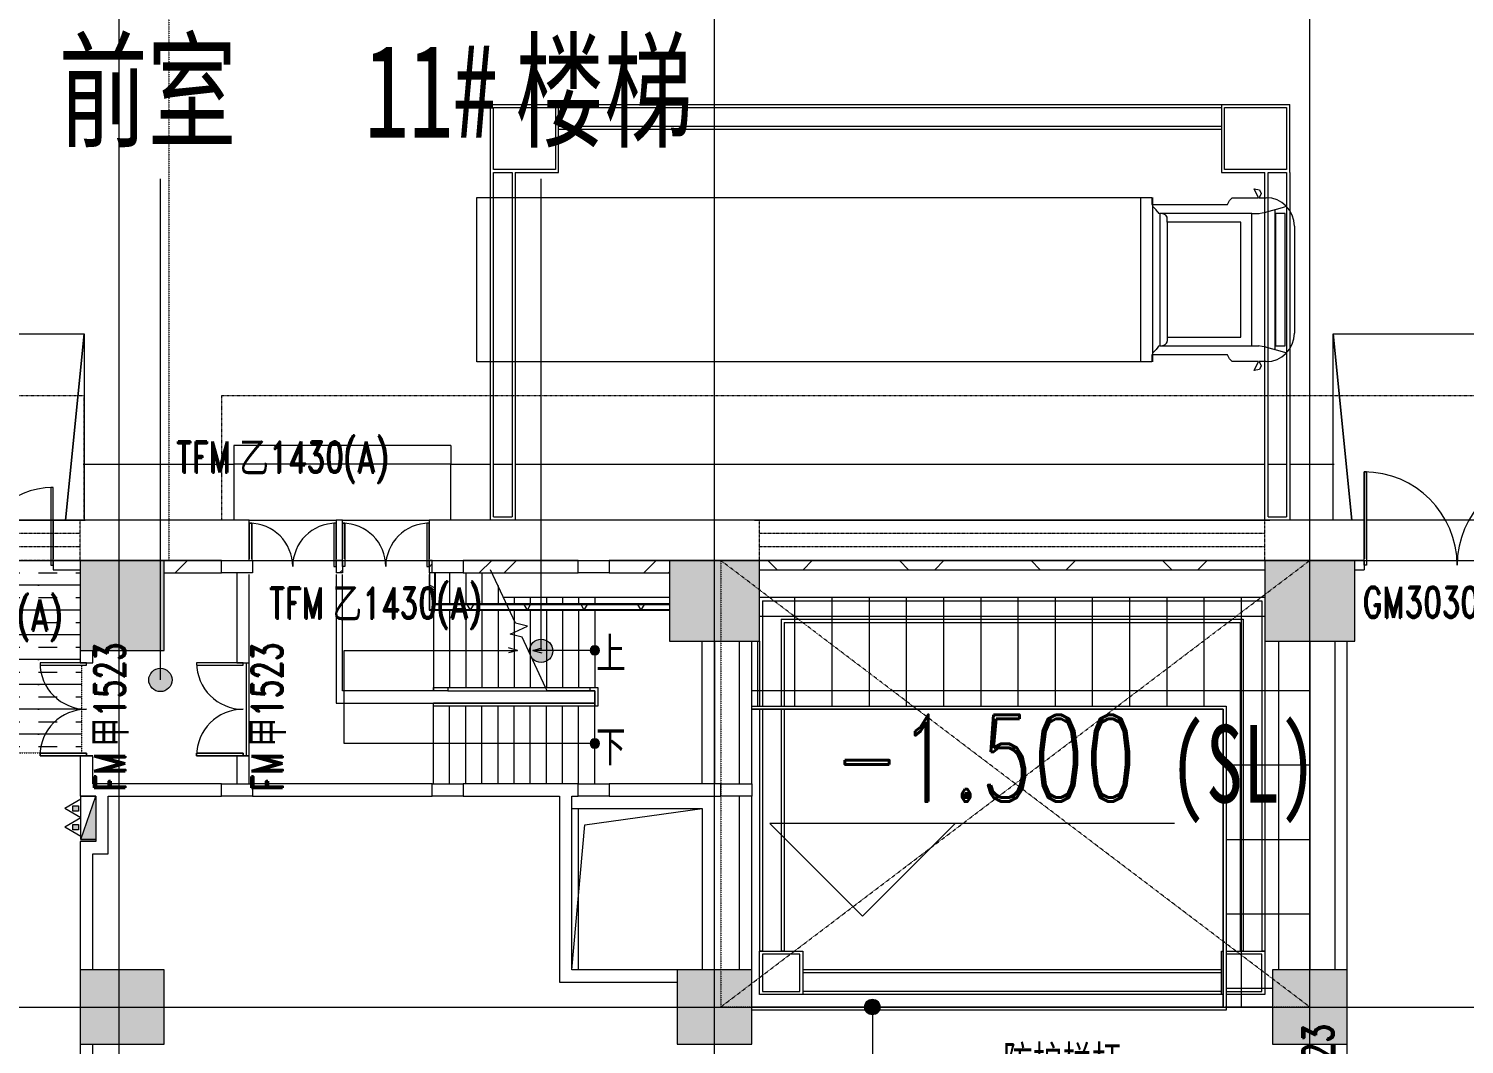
# Model space of a CAD drawing. Header units: millimetres. Extents: x -76632 to 443185, y -33181 to 192400.
# Drawn here: x 243343 to 266490, y 150600 to 166970 of the extents above; entities that cross this region are included whole.
import ezdxf

# ---------------------------------------------------------------- set-up
doc = ezdxf.new("R2010")
doc.units = ezdxf.units.MM
for name, pattern in [('1_1', [2, 1, -1]), ('Dash', [6.35, 3.175, -3.175]), ('DASH-2', [1.6, 0.8, -0.8]), ('划线', [6.36, 3.18, -3.18]), ('架空线', [3.97, 2.38, -1.59]), ('轴网线', [22.04, 18.38, -1.83, 0, -1.83])]:
    doc.linetypes.add(name, pattern=pattern)
doc.layers.get('0').update_dxf_attribs({"color": 8})
for name, color, linetype, lineweight in [('A-ANNO-NOTE', 8, 'Continuous', 5), ('A-AREA-IDEN', 8, 'Continuous', 9), ('A-DETL', 8, 'Continuous', 18), ('A-DETL-GENF', 8, 'Continuous', 18), ('A-DETL-MBND', 8, 'Continuous', 5), ('A-DOOR', 8, 'Continuous', 5), ('A-DOOR-IDEN', 8, 'Continuous', 9), ('A-DOOR-OPNG', 8, 'Continuous', 5), ('A-FLOR', 8, 'Continuous', 5), ('A-FLOR-HRAL', 8, 'Continuous', 5), ('A-FLOR-HRAL-IDEN', 8, 'Continuous', 9), ('A-FLOR-PATT', 8, 'Continuous', 5), ('A-GENM', 8, 'Continuous', 5), ('A-GLAZ', 8, 'Continuous', 5), ('A-WALL', 8, 'Continuous', 5), ('A-WALL-FNSH', 8, 'Continuous', 9), ('A-WALL-PATT', 8, 'Continuous', 9), ('I-FURN', 8, 'Continuous', 5), ('M-EQPM', 8, 'Continuous', 5), ('Q-CASE', 8, '1_1', 5), ('Q-SPCQ', 8, 'Continuous', 5), ('S-BEAM', 8, 'Continuous', 5), ('S-COLS', 8, 'Continuous', 5), ('S-FNDN', 8, 'Continuous', 5), ('S-GRID', 8, 'Continuous', 9), ('S-STRS', 8, 'Continuous', 5), ('S-STRS-MBND', 8, 'Continuous', 5)]:
    doc.layers.add(name, color=color, linetype=linetype, lineweight=lineweight)
doc.styles.add('RomanD_1', font='romand__.ttf', dxfattribs={"width": 0.7, "height": 500})
doc.styles.add('RomanD_3', font='romand__.ttf', dxfattribs={"width": 0.7, "height": 1400})
doc.styles.add('仿宋', font='simfang.ttf', dxfattribs={"width": 0.7, "height": 500})
doc.styles.add('仿宋_2', font='simfang.ttf', dxfattribs={"width": 0.7, "height": 1500})
doc.styles.add('仿宋_6', font='simfang.ttf', dxfattribs={"width": 0.7, "height": 1250})
doc.styles.add('微软雅黑', font='Microsoft YaHei.ttf', dxfattribs={"width": 0.7, "height": 500})
pattern_1 = [(45, (-4e-09, 0), (-1060.66, 1060.66), []), (135, (-4e-09, 0), (-1060.66, -1060.66), [])]

# ---------------------------------------------------------------- blocks, each defined once
blk = doc.blocks.new('X-ST-F3-01-C-001_HLP2_rvt-1-LAY-1F-1_500-A')
at = {"layer": 'S-COLS', "true_color": 0x808080}
for points in [[(244200, 156950), (245525, 156950), (245525, 158400), (244175, 158400), (244175, 156950)], [(253675, 157100), (255125, 157100), (255125, 158400), (253675, 158400), (253675, 157345)], [(263275, 157100), (264725, 157100), (264725, 158400), (263275, 158400), (263275, 157268)], [(244175, 150600), (245525, 150600), (245525, 151800), (244175, 151800), (244175, 150800)], [(253800, 150600), (255000, 150600), (255000, 151800), (253800, 151800), (253800, 151448)], [(263753, 150600), (264600, 150600), (264600, 151800), (263400, 151800), (263400, 150600)]]:
    blk.add_hatch(color=8, dxfattribs=at).paths.add_polyline_path(points, flags=0)
at = {"layer": 'S-COLS', "color": 7, "lineweight": 9}
for p, q in [((245525, 158400), (244175, 158400)), ((244175, 158400), (244175, 156950)), ((245525, 156950), (245525, 158400)), ((255125, 158400), (253675, 158400)), ((253675, 158400), (253675, 157100)), ((255125, 157100), (255125, 158400)), ((264725, 158400), (263275, 158400)), ((263275, 158400), (263275, 157100)), ((264725, 157100), (264725, 158400)), ((244175, 156950), (245525, 156950)), ((253675, 157100), (255125, 157100)), ((263275, 157100), (264725, 157100)), ((245525, 151800), (244175, 151800)), ((244175, 151800), (244175, 150600)), ((245525, 150600), (245525, 151800)), ((255000, 151800), (253800, 151800)), ((253800, 151800), (253800, 150600)), ((255000, 150600), (255000, 151800)), ((264600, 151800), (263400, 151800)), ((263400, 151800), (263400, 150600)), ((264600, 150600), (264600, 151800)), ((244175, 150600), (245525, 150600)), ((253800, 150600), (255000, 150600)), ((263400, 150600), (264600, 150600))]:
    blk.add_line(p, q, dxfattribs=at)
at = {"layer": 'S-COLS', "color": 7}
for p, q in [((246450, 158200), (246450, 158400)), ((246450, 158400), (246950, 158400)), ((246950, 158400), (246950, 158200)), ((249850, 158200), (249850, 158400)), ((249850, 158400), (250350, 158400)), ((250350, 158400), (250350, 158200)), ((252200, 158200), (252200, 158400)), ((252200, 158400), (252700, 158400)), ((252700, 158400), (252700, 158200)), ((246650, 158200), (246450, 158200)), ((246950, 158200), (246650, 158200)), ((250350, 158200), (249850, 158200)), ((252700, 158200), (252200, 158200)), ((246450, 154800), (246650, 154800)), ((246450, 154600), (246450, 154800)), ((246650, 154800), (246950, 154800)), ((246950, 154800), (246950, 154600)), ((249850, 154800), (250350, 154800)), ((249850, 154600), (249850, 154800)), ((250350, 154800), (250350, 154600)), ((252200, 154800), (252700, 154800)), ((252200, 154600), (252200, 154800)), ((252700, 154800), (252700, 154600)), ((254500, 154800), (254800, 154800)), ((254500, 154600), (254500, 154800)), ((254800, 154800), (255000, 154800)), ((255000, 154800), (255000, 154600)), ((246950, 154600), (246450, 154600)), ((250350, 154600), (249850, 154600)), ((252700, 154600), (252200, 154600)), ((255000, 154600), (254500, 154600))]:
    blk.add_line(p, q, dxfattribs=at)
blk = doc.blocks.new('顶部扶栏类型 - 顶部扶栏_内部_-1430879-LAY-1F-1_500-A')
at = {"layer": 'A-FLOR-HRAL', "lineweight": 15}
for p, q in [((249870, 156300), (249870, 156350)), ((249870, 156350), (250100, 156350)), ((250100, 156350), (250100, 156300))]:
    blk.add_line(p, q, dxfattribs=at)
blk = doc.blocks.new('顶部扶栏类型 - 顶部扶栏_内部_-V26-LAY-1F-1_500-A')
at = {"layer": 'A-FLOR-HRAL', "lineweight": 15}
for p, q in [((249870, 156350), (249870, 156300)), ((249870, 156350), (251677, 156350)), ((250100, 156300), (251700, 156300)), ((251700, 156300), (251677, 156350))]:
    blk.add_line(p, q, dxfattribs=at)
blk = doc.blocks.new('顶部扶栏类型 - 顶部扶栏_内部_-1510080-LAY-1F-1_500-A')
at = {"layer": 'A-FLOR-HRAL', "lineweight": 15}
for p, q in [((251676, 156350), (252395, 156350)), ((252395, 156300), (251700, 156300)), ((252395, 156300), (252395, 156350)), ((252395, 156350), (252520, 156350)), ((252470, 156300), (252395, 156300)), ((252470, 156225), (252470, 156300)), ((252520, 156350), (252520, 156225)), ((252470, 156050), (252470, 156225)), ((252520, 156050), (252470, 156050)), ((252520, 156225), (252520, 156050))]:
    blk.add_line(p, q, dxfattribs=at)
blk = doc.blocks.new('顶部扶栏类型 - 顶部扶栏_内部_-V27-LAY-1F-1_500-A')
at = {"layer": 'A-FLOR-HRAL', "lineweight": 15}
for p, q in [((251676, 156350), (252395, 156350)), ((251700, 156300), (252395, 156300)), ((252395, 156350), (252520, 156350)), ((252395, 156300), (252470, 156300)), ((252470, 156300), (252470, 156225)), ((252520, 156350), (252520, 156225)), ((252470, 156225), (252470, 156050)), ((252520, 156050), (252470, 156050)), ((252520, 156225), (252520, 156050))]:
    blk.add_line(p, q, dxfattribs=at)
blk = doc.blocks.new('顶部扶栏类型 - 顶部扶栏_内部_-1510275-LAY-1F-1_500-A')
at = {"layer": 'A-FLOR-HRAL', "lineweight": 15}
for p, q in [((249870, 156049.6), (249870, 156099.6)), ((249870, 156099.6), (252470, 156099.6)), ((252470, 156049.6), (249870, 156049.6)), ((252470, 156099.6), (252470, 156049.6))]:
    blk.add_line(p, q, dxfattribs=at)
blk = doc.blocks.new('顶部扶栏类型 - 顶部扶栏_内部_-V28-LAY-1F-1_500-A')
at = {"layer": 'A-FLOR-HRAL', "lineweight": 15}
for p, q in [((249870, 156049.6), (249870, 156099.6)), ((252470, 156099.6), (249870, 156099.6)), ((252470, 156049.6), (249870, 156049.6)), ((252470, 156049.6), (252470, 156099.6))]:
    blk.add_line(p, q, dxfattribs=at)
blk = doc.blocks.new('下楼梯路径-D - 顺砌剖面-1884692-LAY-1F-1_500-A')
at = {"layer": 'A-DETL-GENF', "true_color": 0x808080}
blk.add_hatch(color=8, dxfattribs=at).paths.add_polyline_path([(283, -1236), (320, -1226), (336, -1214), (355, -1180), (355, -1142), (336, -1108), (302, -1088), (273, -1088), (245, -1096), (218, -1123), (208, -1161), (218, -1198), (245, -1226)], flags=0)
at = {"layer": 'A-DETL-GENF'}
for p, q in [((-3759, -1161), (-3759, 339)), ((-3759, 339), (-964, 339)), ((-964, 339), (-1109, 378)), ((-964, 339), (-1109, 300)), ((208, -1161), (-3759, -1161)), ((283, -1161), (219, -1161))]:
    blk.add_line(p, q, dxfattribs=at)
for start, end in [(360, 180), (180, 360)]:
    blk.add_arc((283, -1161), 75, start, end, dxfattribs=at)
blk = doc.blocks.new('上楼梯路径-B - 顺砌剖面-1879107-LAY-1F-1_500-A')
at = {"layer": 'A-DETL-GENF', "true_color": 0x808080}
blk.add_hatch(color=8, dxfattribs=at).paths.add_polyline_path([(19, 160), (53, 179), (72, 213), (72, 242), (65, 270), (38, 297), (0, 307), (-37, 297), (-65, 270), (-75, 232), (-65, 200), (-53, 179), (-19, 160), (0, 160)], flags=0)
at = {"layer": 'A-DETL-GENF'}
for p, q in [((-1000, 232), (-855, 271)), ((-75, 232), (-1000, 232)), ((-1000, 232), (-855, 193)), ((53, 232), (-70, 232))]:
    blk.add_line(p, q, dxfattribs=at)
for start, end in [(360, 180), (180, 360)]:
    blk.add_arc((0, 232), 75, start, end, dxfattribs=at)
blk = doc.blocks.new('AR-F3-00-STA-001_HLP2_rvt-1-LAY-1F-1_500-A')
at = {"layer": 'S-STRS', "linetype": '架空线', "lineweight": 15}
for p, q in [((250130, 158200), (250130, 157700)), ((250390, 158200), (250390, 157699)), ((250650, 158200), (250650, 157700)), ((250910, 157994), (250910, 157700)), ((251170, 157800), (251170, 157700)), ((251430, 157800), (251430, 157700)), ((251690, 157800), (251690, 157700)), ((251950, 157800), (251950, 157700)), ((252210, 157800), (252210, 157700)), ((252470, 157800), (252470, 157700)), ((249870, 157600), (249870, 156350)), ((250130, 157600), (250130, 156350)), ((250390, 157600), (250390, 156350)), ((250650, 157600), (250650, 156350)), ((250910, 157600), (250910, 156350)), ((251170, 157600), (251170, 157437)), ((251170, 157437), (251170, 157240)), ((251430, 157600), (251430, 156879)), ((251690, 157600), (251690, 156350)), ((251950, 157600), (251950, 156350)), ((252210, 157600), (252210, 156350)), ((252470, 157600), (252470, 157025)), ((251170, 157240), (251170, 157193)), ((251170, 157193), (251170, 156350)), ((252470, 157025), (252470, 156883)), ((251430, 156879), (251430, 156350)), ((252470, 156878), (252470, 156350)), ((249870, 154800), (249870, 156050)), ((250130, 154800), (250130, 156050)), ((250390, 154800), (250390, 156050)), ((250650, 154800), (250650, 156050)), ((250910, 154800), (250910, 156050)), ((251170, 154800), (251170, 156050)), ((251430, 154800), (251430, 156050)), ((251690, 154800), (251690, 156050)), ((251950, 154800), (251950, 156050)), ((252210, 154800), (252210, 156050)), ((252470, 155525), (252470, 156050)), ((252470, 155375), (252470, 155520)), ((252470, 154800), (252470, 155375))]:
    blk.add_line(p, q, dxfattribs=at)
at = {"layer": 'S-STRS', "lineweight": 15}
for p, q in [((250130, 158200), (250130, 157700)), ((250390, 158200), (250390, 157699)), ((250650, 158200), (250650, 157700)), ((250910, 157994), (250910, 157700)), ((251170, 157800), (251170, 157700)), ((251430, 157800), (251430, 157700)), ((251690, 157800), (251690, 157700)), ((251950, 157800), (251950, 157700)), ((252210, 157800), (252210, 157700)), ((252470, 157800), (252470, 157700)), ((249870, 157600), (249870, 156350)), ((250130, 157600), (250130, 156350)), ((250390, 157600), (250390, 156350)), ((250650, 157600), (250650, 156350)), ((250910, 157600), (250910, 156350)), ((251170, 157600), (251170, 157437)), ((251170, 157437), (251170, 157240)), ((251430, 157600), (251430, 156879)), ((251690, 157600), (251690, 156350)), ((251950, 157600), (251950, 156350)), ((252210, 157600), (252210, 156350)), ((252470, 157600), (252470, 157025)), ((251170, 157240), (251170, 157193)), ((251170, 157193), (251170, 156350)), ((252470, 157025), (252470, 156883)), ((246850, 156750), (246850, 155250)), ((251430, 156879), (251430, 156350)), ((252470, 156878), (252470, 156350)), ((249870, 154800), (249870, 156050)), ((250130, 154800), (250130, 156050)), ((250390, 154800), (250390, 156050)), ((250650, 154800), (250650, 156050)), ((250910, 154800), (250910, 156050)), ((251170, 154800), (251170, 156050)), ((251430, 154800), (251430, 156050)), ((251690, 154800), (251690, 156050)), ((251950, 154800), (251950, 156050)), ((252210, 154800), (252210, 156050)), ((252470, 155525), (252470, 156050)), ((252470, 155375), (252470, 155520)), ((252470, 154800), (252470, 155375))]:
    blk.add_line(p, q, dxfattribs=at)
at = {"layer": 'S-STRS-MBND', "lineweight": 15}
for p, q in [((251193, 157388), (250791, 158250)), ((251104, 157209), (251387, 157341)), ((251298, 157162), (251104, 157209)), ((251387, 157341), (251193, 157388)), ((251677, 156350), (251298, 157162))]:
    blk.add_line(p, q, dxfattribs=at)
at = {"lineweight": 15}
for name, p in [('下楼梯路径-D - 顺砌剖面-1884692-LAY-1F-1_500-A', (252187, 156611)), ('上楼梯路径-B - 顺砌剖面-1879107-LAY-1F-1_500-A', (252470, 156718))]:
    blk.add_blockref(name, p, dxfattribs=at)
at = {"color": 2, "lineweight": 15, "true_color": 0xffff00}
for name in ['顶部扶栏类型 - 顶部扶栏_内部_-1430879-LAY-1F-1_500-A', '顶部扶栏类型 - 顶部扶栏_内部_-V26-LAY-1F-1_500-A', '顶部扶栏类型 - 顶部扶栏_内部_-1510080-LAY-1F-1_500-A', '顶部扶栏类型 - 顶部扶栏_内部_-V27-LAY-1F-1_500-A', '顶部扶栏类型 - 顶部扶栏_内部_-1510275-LAY-1F-1_500-A', '顶部扶栏类型 - 顶部扶栏_内部_-V28-LAY-1F-1_500-A']:
    blk.add_blockref(name, (0, 0), dxfattribs=at)
at = {"layer": 'A-ANNO-NOTE', "color": 7, "lineweight": 15, "char_height": 500, "width": 673.42, "attachment_point": 1, "style": '仿宋'}
for s, insert in [('\\f仿宋|b0|i0|c134|p49|;\\W.7;上', (252491, 157154)), ('\\f仿宋|b0|i0|c134|p49|;\\W.7;下', (252491, 155653))]:
    blk.add_mtext(s, dxfattribs=dict(at, insert=insert))
blk = doc.blocks.new('X-AR-F3-00-W-003_HLP2_rvt-1-LAY-1F-1_500-A')
at = {"layer": 'A-DETL', "color": 254, "linetype": 'Dash', "lineweight": 5, "true_color": 0xdddddd}
for p in [(245600, 171400), (236800, 158400)]:
    blk.add_line(p, (245600, 158400), dxfattribs=at)
blk = doc.blocks.new('双扇平开防火门_带观察窗 - FM甲1523-4642620-LAY-1F-1_500-A')
at = {"layer": 'A-DOOR'}
for p, q in [((-750, 0), (-750, 750)), ((-750, 750), (-710, 750)), ((-750, 750), (-750, 550)), ((-710, 750), (-750, 750)), ((-710, 750), (-710, 0)), ((-710, 550), (-710, 750)), ((750, 750), (710, 750)), ((710, 750), (710, 0)), ((750, 750), (710, 750)), ((710, 750), (710, 550)), ((750, 0), (750, 750)), ((750, 550), (750, 750)), ((-750, 550), (-750, 350)), ((-710, 350), (-710, 550)), ((710, 550), (710, 350)), ((750, 350), (750, 550)), ((-750, 350), (-750, 0)), ((-710, 0), (-710, 350)), ((710, 350), (710, 0)), ((750, 0), (750, 350)), ((-710, 0), (-750, 0)), ((-750, 0), (-710, 0)), ((710, 0), (750, 0)), ((710, 0), (750, 0))]:
    blk.add_line(p, q, dxfattribs=at)
for centre, start, end in [((-750, 0), 0, 90), ((750, 0), 90, 180)]:
    blk.add_arc(centre, 750, start, end, dxfattribs=at)
at = {"layer": 'A-DOOR-OPNG'}
for p, q in [((-750, 100), (-750, -100)), ((750, 100), (750, -100))]:
    blk.add_line(p, q, dxfattribs=at)
blk = doc.blocks.new('双扇平开外门_带观察窗 - GM3030_A_-3863802-LAY-1F-1_500-A')
at = {"layer": 'A-DOOR'}
for p, q in [((-1500, 0), (-1500, 1500)), ((-1500, 1500), (-1460, 1500)), ((-1500, 1500), (-1500, 1350)), ((-1460, 1500), (-1500, 1500)), ((-1460, 1500), (-1460, 0)), ((-1460, 1350), (-1460, 1500)), ((1500, 1500), (1460, 1500)), ((1460, 1500), (1460, 0)), ((1500, 1500), (1460, 1500)), ((1460, 1500), (1460, 1350)), ((1500, 0), (1500, 1500)), ((1500, 1350), (1500, 1500)), ((-1500, 1350), (-1500, 1150)), ((-1460, 1150), (-1460, 1350)), ((1460, 1350), (1460, 1150)), ((1500, 1150), (1500, 1350)), ((-1500, 1150), (-1500, 100)), ((-1460, 100), (-1460, 1150)), ((1460, 1150), (1460, 100)), ((1500, 100), (1500, 1150)), ((-1460, 0), (-1500, 0)), ((1460, 0), (1500, 0))]:
    blk.add_line(p, q, dxfattribs=at)
for centre, start, end in [((-1500, 0), 0, 90), ((1500, 0), 90, 180)]:
    blk.add_arc(centre, 1500, start, end, dxfattribs=at)
at = {"layer": 'A-DOOR-OPNG'}
for p, q in [((-1500, 75), (-1500, -75)), ((1500, 75), (1500, -75))]:
    blk.add_line(p, q, dxfattribs=at)
blk = doc.blocks.new('门-上方带亮子 - TFM乙1430_A_-4887965-LAY-1F-1_500-A')
at = {"layer": 'A-DOOR'}
for p, q in [((-700, 0), (-700, -700)), ((-660, 0), (-700, 0)), ((-660, -700), (-660, 0)), ((660, -700), (660, 0)), ((660, 0), (700, 0)), ((700, 0), (700, -700)), ((-700, -125), (-700, -300)), ((-660, -300), (-660, -125)), ((660, -125), (660, -300)), ((700, -300), (700, -125)), ((-700, -300), (-700, -500)), ((-660, -500), (-660, -300)), ((660, -300), (660, -500)), ((700, -500), (700, -300)), ((-700, -500), (-700, -700)), ((-660, -700), (-660, -500)), ((660, -500), (660, -700)), ((700, -700), (700, -500)), ((-700, -700), (-660, -700)), ((-700, -700), (-660, -700)), ((700, -700), (660, -700)), ((660, -700), (700, -700))]:
    blk.add_line(p, q, dxfattribs=at)
for centre, start, end in [((-700, 0), 270, 360), ((700, 0), 180, 270)]:
    blk.add_arc(centre, 700, start, end, dxfattribs=at)
at = {"layer": 'A-DOOR-OPNG'}
for p, q in [((-700, -100), (-700, 100)), ((700, -100), (700, 100))]:
    blk.add_line(p, q, dxfattribs=at)
blk = doc.blocks.new('门-上方带亮子 - TFM乙1430_A_-V1-LAY-1F-1_500-A')
at = {"layer": 'A-DOOR'}
for p, q in [((-700, 0), (-700, -700)), ((-660, 0), (-700, 0)), ((-660, -700), (-660, 0)), ((-700, -125), (-700, -300)), ((-660, -300), (-660, -125)), ((660, -700), (660, -100)), ((660, -125), (660, -300)), ((700, -100), (700, -700)), ((700, -300), (700, -125)), ((-700, -300), (-700, -500)), ((-660, -500), (-660, -300)), ((660, -300), (660, -500)), ((700, -500), (700, -300)), ((-700, -500), (-700, -700)), ((-660, -700), (-660, -500)), ((660, -500), (660, -700)), ((700, -700), (700, -500)), ((-700, -700), (-660, -700)), ((-700, -700), (-660, -700)), ((700, -700), (660, -700)), ((660, -700), (700, -700))]:
    blk.add_line(p, q, dxfattribs=at)
for centre, start, end in [((-700, 0), 270, 360), ((700, 0), 180, 270)]:
    blk.add_arc(centre, 700, start, end, dxfattribs=at)
at = {"layer": 'A-DOOR-OPNG'}
blk.add_line((-700, -100), (-700, 100), dxfattribs=at)
blk = doc.blocks.new('顶部扶栏类型 - 顶部扶栏_内部_-1556447-LAY-1F-1_500-A')
at = {"layer": 'A-FLOR-HRAL'}
for p, q in [((255000, 156050), (262650, 156050)), ((262650, 156050), (262650, 151150)), ((262600, 156000), (255000, 156000)), ((262600, 151200), (262600, 156000)), ((255000, 151200), (262600, 151200)), ((262650, 151150), (255000, 151150))]:
    blk.add_line(p, q, dxfattribs=at)
blk = doc.blocks.new('顶部扶栏类型 - 顶部扶栏_内部_-V7-LAY-1F-1_500-A')
at = {"layer": 'A-FLOR-HRAL'}
for p, q in [((255000, 156050), (262650, 156050)), ((262650, 156050), (262650, 151150)), ((255000, 156000), (262600, 156000)), ((262600, 156000), (262600, 151200)), ((262600, 151200), (255000, 151200)), ((262650, 151150), (255000, 151150))]:
    blk.add_line(p, q, dxfattribs=at)
blk = doc.blocks.new('机动车-大型货车 - LH-A-机动车-大型货车-1174524-LAY-1F-1_500-A')
at = {"layer": 'A-GENM'}
for p, q in [((-863, 4986), (863, 4986)), ((-1126, 4666), (1126, 4666)), ((1065, 4833), (-1065, 4833)), ((-1065, 4833), (-1065, 4678)), ((-1065, 4678), (1065, 4678)), ((1065, 4678), (1065, 4833)), ((-1464, 4336), (-1447, 4422)), ((-1321, 4403), (-1464, 4336)), ((-1447, 4422), (-1388, 4450)), ((-1388, 4450), (-1321, 4418)), ((-1321, 4418), (-1321, 4527)), ((-1321, 3982), (-1321, 4403)), ((-1065, 4298), (-1065, 4418)), ((1065, 4298), (1065, 4418)), ((1321, 4527), (1321, 4418)), ((1321, 4418), (1388, 4450)), ((1321, 4403), (1321, 3982)), ((1464, 4336), (1321, 4403)), ((1388, 4450), (1447, 4422)), ((1447, 4422), (1464, 4336)), ((1067, 4298), (-1065, 4298)), ((-1065, 4298), (-1065, 2814)), ((1067, 2814), (1067, 4298)), ((-1274, 3935), (-1321, 3982)), ((926, 4119), (-926, 4119)), ((-926, 4119), (-926, 2932)), ((926, 2932), (926, 4119)), ((1321, 3982), (1274, 3935)), ((-1210, 3904), (-1274, 3935)), ((-1210, 2684), (-1210, 3904)), ((1274, 3935), (1210, 3904)), ((1210, 3904), (1210, 2684)), ((-1087, 2782), (-1126, 2756)), ((-1065, 2814), (1067, 2814)), ((-926, 2932), (-991, 2932)), ((-926, 2932), (926, 2932)), ((926, 2932), (991, 2932)), ((1087, 2782), (1126, 2756)), ((-1323, 2696), (1323, 2696)), ((-1323, 2684), (-1210, 2684)), ((-1323, -8197), (-1323, 2684)), ((-1126, 2756), (-1186, 2696)), ((1126, 2756), (1186, 2696)), ((1210, 2684), (1323, 2684)), ((1323, 2684), (1323, -8197)), ((-1323, 2503), (1323, 2503)), ((1323, -8197), (-1323, -8197))]:
    blk.add_line(p, q, dxfattribs=at)
for centre, radius, start, end in [((-863, 4527), 458, 90, 180), ((-4571, 3721), 3572, 11.033, 18.6917), ((863, 4527), 458, 360, 90), ((4571, 3721), 3572, 161.3083, 168.967), ((-1094, 2810), 29.1, 282.5858, 7.4142), ((-925, 2829), 141, 150, 186.2339), ((-991, 2867), 65, 90, 150), ((991, 2867), 65, 30, 90), ((925, 2829), 141, 353.7661, 30), ((1094, 2810), 29.1, 172.5858, 257.4142)]:
    blk.add_arc(centre, radius, start, end, dxfattribs=at)
blk = doc.blocks.new('刮泥垫子 - 刮泥垫子-2013325-LAY-1F-1_500-A')
at = {"layer": 'I-FURN', "linetype": 'Dash', "true_color": 0x808080}
h = blk.add_hatch(dxfattribs=at)
h.set_pattern_fill('FP_20', color=8, style=0, pattern_type=2)
h.set_pattern_definition([(90, (156600, -242500), (400, -2e-14), [300, -300]), (270, (156800, -241900), (400, 2e-14), [600, 0])])
h.paths.add_polyline_path([(1500, 157), (1500, 1700), (90, 1700), (90, 1025), (50, 1025), (50, 1675), (-1450, 1675), (-1450, 1238), (-1425, 1238), (-1425, -1262), (-1450, -1262), (-1450, -1700), (1500, -1700)], flags=0)
at = {"layer": 'I-FURN', "color": 8, "linetype": 'Dash', "true_color": 0x808080}
for p, q in [((1500, 1700), (90, 1700)), ((1500, -1700), (1500, 1700))]:
    blk.add_line(p, q, dxfattribs=at)
blk = doc.blocks.new('混凝土雨棚1 - 混凝土雨棚-300mm-2000 2-4311649-LAY-1F-1_500-A')
at = {"layer": 'Q-CASE'}
for p, q in [((10962.5, 2000), (-10962.5, 2000)), ((-10962.5, 2000), (-10962.5, 0)), ((10962.5, 0), (10962.5, 2000))]:
    blk.add_line(p, q, dxfattribs=at)
blk = doc.blocks.new('坡道 - 坡道-3869296-LAY-1F-1_500-A')
at = {"layer": 'Q-SPCQ'}
for p, q in [((-4462.5, -3000), (-4162.5, 0)), ((-4462.5, -3000), (-4462.5, 0)), ((-4162.5, 0), (-4462.5, -3000)), ((1002.5, 0), (3922.5, 0)), ((1002.5, 0), (3922.5, 0)), ((4162.5, 0), (4462.5, -3000)), ((4462.5, 0), (4462.5, -3000)), ((4462.5, -3000), (4162.5, 0)), ((-4462.5, -3000), (-4462.5, -900)), ((4462.5, -900), (4462.5, -3000)), ((4462.5, -3000), (-4462.5, -3000)), ((4462.5, -3000), (-4462.5, -3000))]:
    blk.add_line(p, q, dxfattribs=at)
blk = doc.blocks.new('坡道 - 坡道-3867636-LAY-1F-1_500-A')
at = {"layer": 'Q-SPCQ'}
for p, q in [((-1750, -3000), (-1450, 0)), ((-1750, -3000), (-1750, 0)), ((-1450, 0), (-1750, -3000)), ((-1210, 0), (1210, 0)), ((-1210, 0), (1210, 0)), ((1450, 0), (1750, -3000)), ((1750, -3000), (1450, 0)), ((1750, 0), (1750, -3000)), ((-1750, -3000), (-1750, -900)), ((1750, -900), (1750, -3000)), ((1750, -3000), (-1750, -3000)), ((1750, -3000), (-1750, -3000))]:
    blk.add_line(p, q, dxfattribs=at)
blk = doc.blocks.new('楼板洞口-A - H-无翻边-3498219-LAY-1F-1_500-A')
at = {"layer": 'A-GENM'}
for p, q in [((0, 2600), (2100, 2600)), ((210, 2340), (2100, 2600)), ((2100, 2600), (2100, 0)), ((0, 0), (210, 2340))]:
    blk.add_line(p, q, dxfattribs=at)
blk = doc.blocks.new('双扇平开外门_带观察窗 - FM甲2530_A_-3867628-LAY-1F-1_500-A')
at = {"layer": 'A-DOOR'}
for p, q in [((-1250, 0), (-1250, 1250)), ((-1250, 1250), (-1210, 1250)), ((-1250, 1250), (-1250, 1100)), ((-1210, 1250), (-1250, 1250)), ((-1210, 1250), (-1210, 0)), ((-1210, 1100), (-1210, 1250)), ((1250, 1250), (1210, 1250)), ((1210, 1250), (1210, 0)), ((1250, 1250), (1210, 1250)), ((1210, 1250), (1210, 1100)), ((1250, 0), (1250, 1250)), ((1250, 1100), (1250, 1250)), ((-1250, 1100), (-1250, 900)), ((-1210, 900), (-1210, 1100)), ((1210, 1100), (1210, 900)), ((1250, 900), (1250, 1100)), ((-1250, 900), (-1250, 100)), ((-1210, 100), (-1210, 900)), ((1210, 900), (1210, 100)), ((1250, 100), (1250, 900)), ((-1210, 0), (-1250, 0)), ((1210, 0), (1250, 0))]:
    blk.add_line(p, q, dxfattribs=at)
for centre, start, end in [((-1250, 0), 0, 90), ((1250, 0), 90, 180)]:
    blk.add_arc(centre, 1250, start, end, dxfattribs=at)
at = {"layer": 'A-DOOR-OPNG'}
for p, q in [((-1250, 75), (-1250, -75)), ((1250, 75), (1250, -75))]:
    blk.add_line(p, q, dxfattribs=at)
blk = doc.blocks.new('混凝土雨棚1 - 混凝土雨棚-300mm-2000 2-4311660-LAY-1F-1_500-A')
at = {"layer": 'Q-CASE'}
for p, q in [((1750, 2000), (-1750, 2000)), ((-1750, 2000), (-1750, 0)), ((1750, 0), (1750, 2000))]:
    blk.add_line(p, q, dxfattribs=at)
blk = doc.blocks.new('室内消火栓箱_带灭火器__左右式_ - SG24D65-P-4299218-LAY-1F-1_500-A')
at = {"layer": 'A-DETL-GENF', "lineweight": 5}
blk.add_hatch(color=256, dxfattribs=at).paths.add_polyline_path([(-350, 240), (-350, 0), (350, 0), (-283, 217)], flags=0)
h = blk.add_hatch(color=256, dxfattribs=at)
h.paths.add_polyline_path([(-195, 370), (-195, 280), (-105, 280), (-105, 370), (-130, 370)], flags=0)
h.paths.add_polyline_path([(150, 370), (105, 370), (105, 280), (195, 280), (195, 370)], flags=0)
for p, q in [((-300, 240), (-150, 500)), ((0, 240), (-150, 500)), ((0, 240), (150, 500)), ((300, 240), (150, 500)), ((-350, 240), (350, 240)), ((-350, 240), (350, 0)), ((-350, 240), (-350, 0)), ((-350, 240), (350, 0)), ((-350, 0), (-350, 240)), ((-195, 370), (-105, 370)), ((-195, 280), (-195, 370)), ((-105, 280), (-195, 280)), ((-105, 370), (-105, 280)), ((105, 280), (105, 370)), ((105, 370), (195, 370)), ((195, 280), (105, 280)), ((195, 370), (195, 280)), ((350, 0), (-350, 0)), ((350, 0), (-350, 0))]:
    blk.add_line(p, q, dxfattribs=at)
at = {"layer": 'M-EQPM'}
blk.add_line((350, 0), (350, 240), dxfattribs=at)
blk = doc.blocks.new('百叶窗-带贴面 - BYC3420-4824208-LAY-1F-1_500-A')
at = {"layer": 'A-GLAZ'}
for p, q in [((-1756, 425), (1779, 425)), ((1779, 425), (-1756, 425))]:
    blk.add_line(p, q, dxfattribs=at)
at = {"layer": 'A-GLAZ', "linetype": 'DASH-2'}
for p, q in [((-1676, -225), (-1676, 425)), ((1699, 425), (-1676, 425)), ((1699, -225), (1699, 425)), ((1699, 208), (-1676, 208)), ((1699, -8), (-1676, -8)), ((1699, -225), (-1676, -225))]:
    blk.add_line(p, q, dxfattribs=at)
blk = doc.blocks.new('百叶窗-带贴面 - BYC8220-4791896-LAY-1F-1_500-A')
at = {"layer": 'A-GLAZ'}
for p, q in [((-4144, 425), (4166, 425)), ((4166, 425), (-4144, 425))]:
    blk.add_line(p, q, dxfattribs=at)
at = {"layer": 'A-GLAZ', "linetype": 'DASH-2'}
for p, q in [((-4064, -225), (-4064, 425)), ((4086, 425), (-4064, 425)), ((4086, -225), (4086, 425)), ((4086, 208), (-4064, 208)), ((4086, -8), (-4064, -8)), ((4086, -225), (-4064, -225))]:
    blk.add_line(p, q, dxfattribs=at)
blk = doc.blocks.new('under ground - A-3342468-LAY-1F-1_500-A')
at = {"layer": 'A-DETL-GENF', "color": 9, "linetype": '划线', "lineweight": 5, "true_color": 0xbababa}
for p, q in [((0, 0), (0, -7200)), ((9500, 0), (0, 0)), ((0, -7200), (9500, 0)), ((9500, -7200), (0, 0)), ((9500, -7200), (9500, 0)), ((9500, -7200), (0, -7200))]:
    blk.add_line(p, q, dxfattribs=at)
blk = doc.blocks.new('高程点-说明仿宋-2 - 高程点-说明仿宋-2-1141479-LAY-1F-1_500-A')
at = {"layer": 'A-ANNO-NOTE', "lineweight": 18}
for p, q in [((10.062, 2.987), (-2.987, 2.987)), ((0, 0), (-2.987, 2.987)), ((0, 0), (2.987, 2.987))]:
    blk.add_line(p, q, dxfattribs=at)

msp = doc.modelspace()

# ---------------------------------------------------------------- hatches: boundary and pattern name
at = {"layer": 'A-AREA-IDEN', "lineweight": 18, "transparency": 33554687}
h = msp.add_hatch(color=256, dxfattribs=at)
edge = h.paths.add_edge_path(flags=0)
edge.add_arc((251605.1, 156942), 187.5, 0, 360)
h = msp.add_hatch(color=256, dxfattribs=at)
edge = h.paths.add_edge_path(flags=0)
edge.add_arc((245466, 156472.7), 187.5, 0, 360)
at = {"layer": 'A-FLOR-HRAL-IDEN', "lineweight": 18, "transparency": 33554687}
h = msp.add_hatch(color=256, dxfattribs=at)
edge = h.paths.add_edge_path(flags=0)
edge.add_arc((256945.6, 151200), 125, 0, 360)
at = {"layer": 'A-FLOR-PATT', "transparency": 33554687}
h = msp.add_hatch(dxfattribs=at)
h.set_pattern_fill('FP_21', color=256, style=0, pattern_type=2)
h.set_pattern_definition([(180, (411697.2, 27902.8), (-1e-13, -1200), []), (270, (411697.24, 27902.76), (600, 4e-14), [])])
h.paths.add_polyline_path([(290425, 19150), (292200, 19150), (292200, 20875), (291500, 20875), (291500, 22325), (292200, 22325), (292200, 28075), (291500, 28075), (291500, 28800), (283800, 28800), (283800, 28575), (290425, 28575), (290425, 22095.1)], flags=0)
h.paths.add_polyline_path([(290910.5, 43100), (291500, 43100), (291500, 43925), (292200, 43925), (292200, 49520.7), (291750, 49675), (291500, 49675), (291500, 51125), (292200, 51125), (292200, 56875), (291500, 56875), (291500, 58325), (292200, 58325), (292200, 64075), (291500, 64075), (291500, 65525), (292200, 65525), (292200, 71120.7), (291750, 71275), (291500, 71275), (291500, 72725), (292200, 72725), (292200, 78475), (291500, 78475), (291500, 79500), (290425, 79500), (290425, 44550), (283800, 44550), (283800, 44500), (283400, 44500), (283400, 44550), (283200, 44550), (283200, 43800), (283800, 43800), (283800, 43100), (288072.1, 43100)], flags=0)
h.paths.add_polyline_path([(291995, 49305.3), (291905, 49305.3), (291905, 49395.3), (291995, 49395.3)], flags=0)
h.paths.add_polyline_path([(291905, 70905.3), (291905, 70995.3), (291995, 70995.3), (291995, 70905.3), (291983.5, 70905.3)], flags=0)
h.paths.add_polyline_path([(290910.5, 86500), (291600, 86500), (291600, 86550), (291500, 86550), (291500, 87125), (292200, 87125), (292200, 92720.7), (291750, 92875), (291500, 92875), (291500, 94325), (292200, 94325), (292200, 100075), (291500, 100075), (291500, 101525), (292200, 101525), (292200, 102775), (291600, 102775), (291600, 103025), (292200, 103025), (292200, 107120.7), (291750, 107275), (291500, 107275), (291500, 107875), (283800, 107875), (283800, 107400), (284300, 107400), (284300, 107360), (283350, 107360), (283350, 106300), (290300, 106300), (290300, 103025), (290800, 103025), (290800, 102775), (290300, 102775), (290300, 98850), (283800, 98850), (283800, 97950), (290300, 97950), (290300, 86500)], flags=0)
h.paths.add_polyline_path([(291905, 92505.3), (291905, 92595.3), (291995, 92595.3), (291995, 92505.3)], flags=0)
h.paths.add_polyline_path([(283325, 97900), (283400, 97900), (283400, 98900), (283325, 98900), (283325, 98000)], flags=0)
h.paths.add_polyline_path([(283450, 97900), (283750, 97900), (283750, 98850), (283450, 98850), (283450, 98000)], flags=0)
h.paths.add_polyline_path([(291995, 106905.3), (291905, 106905.3), (291905, 106995.3), (291995, 106995.3), (291995, 106931.5)], flags=0)
h.paths.add_polyline_path([(283800, 122500), (291500, 122500), (291500, 123125), (292200, 123125), (292200, 128720.7), (291750, 128875), (291500, 128875), (291500, 130325), (292200, 130325), (292200, 135920.7), (291750, 136075), (291500, 136075), (291500, 137525), (292200, 137525), (292200, 143275), (291500, 143275), (291500, 144300), (290400, 144300), (290400, 123800), (283200, 123800), (283200, 123000), (283800, 123000), (283800, 122918.5)], flags=0)
h.paths.add_polyline_path([(291905, 128505.3), (291905, 128595.3), (291995, 128595.3), (291995, 128505.3)], flags=0)
h.paths.add_polyline_path([(291995, 135705.3), (291905, 135705.3), (291905, 135795.3), (291995, 135795.3)], flags=0)
h.paths.add_polyline_path([(291500, 144600), (291500, 144725), (292200, 144725), (292200, 150320.7), (291750, 150475), (291500, 150475), (291500, 151925), (292200, 151925), (292200, 156950), (291350, 156950), (291350, 157800), (283925, 157800), (283925, 157100), (283200, 157100), (283200, 156400), (290700, 156396.8), (290700, 144600), (290910.5, 144600)], flags=0)
h.paths.add_polyline_path([(291905, 150105.3), (291905, 150195.3), (291995, 150195.3), (291995, 150105.3)], flags=0)
h.paths.add_polyline_path([(263400, 151200), (263400, 151800), (264000, 151800), (264000, 157100), (263275, 157100), (263275, 157800), (255125, 157800), (255125, 157100), (255000, 157100), (255000, 156050), (262650, 156050), (262650, 151200)], flags=0)
at = {"layer": 'A-WALL-PATT', "lineweight": 5, "transparency": 33554687}
h = msp.add_hatch(dxfattribs=at)
h.set_pattern_fill('FP_11', color=256, style=0, pattern_type=2)
h.set_pattern_definition(pattern_1)
h.paths.add_polyline_path([(244175, 158250), (244175, 158400), (243737.5, 158400), (243737.5, 158250)], flags=0)
h.paths.add_polyline_path([(240800, 158250), (241237.5, 158250), (241237.5, 158400), (238100, 158400), (238100, 158250), (240600, 158250)], flags=0)
h = msp.add_hatch(dxfattribs=at)
h.set_pattern_fill('FP_10', color=256, style=0, pattern_type=2)
h.set_pattern_definition([(45, (-4e-09, 0), (-1325.825, 1325.825), []), (45, (-4e-09, 400), (-1325.825, 1325.825), []), (45, (-4e-09, 1300), (-1325.825, 1325.825), [1875, -625])])
h.paths.add_polyline_path([(248300, 158200), (248400, 158200), (248400, 158400), (248300, 158400)], flags=0)
h.paths.add_polyline_path([(245525, 158200), (246450, 158200), (246450, 158400), (245525, 158400), (245525, 158283.8)], flags=0)
h.paths.add_polyline_path([(249850, 158200), (249850, 158400), (249800, 158400), (249800, 158200), (249809, 158200)], flags=0)
h.paths.add_polyline_path([(252200, 158200), (252200, 158400), (250350, 158400), (250350, 158200), (251830.8, 158200)], flags=0)
h.paths.add_polyline_path([(252700, 158200), (253675, 158200), (253675, 158400), (252700, 158400), (252700, 158256.6)], flags=0)
h = msp.add_hatch(dxfattribs=at)
h.set_pattern_fill('FP_11', color=256, style=0, pattern_type=2)
h.set_pattern_definition(pattern_1)
h.paths.add_polyline_path([(268602.1, 158250), (268700, 158250), (268700, 158400), (267875, 158400), (267875, 158250)], flags=0)
h.paths.add_polyline_path([(264725, 158250), (264875, 158250), (264875, 158400), (264725, 158400), (264725, 158318.2)], flags=0)
h.paths.add_polyline_path([(259687.7, 158250), (263275, 158250), (263275, 158400), (255125, 158396.4), (255125, 158250)], flags=0)
h = msp.add_hatch(dxfattribs=at)
h.set_pattern_fill('FP_14', color=256, style=0, pattern_type=2)
h.set_pattern_definition([(90, (249900, 157950), (-793.75, 5e-14), []), (150, (249900, 157950), (-396.9, -687.4), []), (210, (249900, 157950), (396.9, -687.4), [])])
h.paths.add_polyline_path([(249870, 157691), (249891, 157691), (249891, 158200), (249809, 158200), (249809, 157691)], flags=0)
h = msp.add_hatch(dxfattribs=at)
h.set_pattern_fill('FP_12', color=256, style=0, pattern_type=2)
h.set_pattern_definition([(2e-13, (252300, 157600), (-3e-12, 793.75), []), (60, (252300, 157600), (-687.4, 396.87), []), (120, (252300, 157600), (-687.4, -396.88), [])])
h.paths.add_polyline_path([(250130, 157609), (253675, 157609), (253675, 157691), (249809, 157691), (249809, 157609), (249870, 157609)], flags=0)

# ---------------------------------------------------------------- linework, layer by layer
at = {"layer": 'A-AREA-IDEN', "lineweight": 18, "transparency": 33554687}
for p, q in [((245466, 156472.7), (245466, 164553.1)), ((251605.1, 156942), (251605.1, 164553.1))]:
    msp.add_line(p, q, dxfattribs=at)
for centre in [(251605.1, 156942), (245466, 156472.7)]:
    msp.add_circle(centre, 187.5, dxfattribs=at)
at = {"layer": 'A-DETL-MBND', "transparency": 33554687}
for p, q in [((253675, 157800), (251000.5, 157800)), ((263275, 157800), (255125, 157800)), ((254200, 154800), (254200, 157100)), ((254400, 157100), (254400, 154800)), ((252200, 154400), (252200, 151800))]:
    msp.add_line(p, q, dxfattribs=at)
at = {"layer": 'A-FLOR', "transparency": 33554687}
for p, q in [((244222.5, 159950), (246650, 159950)), ((250150, 159950), (250787.3, 159950)), ((250837.3, 159950), (251137.3, 159950)), ((251187.3, 159950), (263275, 159950)), ((263325, 159950), (263625, 159950)), ((263675, 159950), (264390, 159950)), ((264000, 157100), (264000, 151800)), ((246900, 155250), (246900, 156750)), ((255000, 154800), (255000, 154600)), ((252100, 154400), (254200, 154400)), ((254200, 154400), (254200, 151800)), ((263400, 151200), (262650, 151200))]:
    msp.add_line(p, q, dxfattribs=at)
at = {"layer": 'A-FLOR-HRAL-IDEN', "lineweight": 18, "transparency": 33554687}
msp.add_line((256945.6, 151200), (256945.6, 150371.6), dxfattribs=at)
msp.add_circle((256945.6, 151200), 125, dxfattribs=at)
at = {"layer": 'A-WALL', "transparency": 33554687}
for p, q in [((246900, 159050), (248300, 159050)), ((248400, 159050), (249800, 159050)), ((248400, 158200), (248300, 158200)), ((249850, 158200), (249809, 158200))]:
    msp.add_line(p, q, dxfattribs=at)
at = {"layer": 'A-WALL', "lineweight": 9, "transparency": 33554687}
for p, q in [((243737.5, 158400), (244175, 158400)), ((244175, 158400), (243737.5, 158400)), ((245525, 158400), (246450, 158400)), ((246450, 158400), (245525, 158400)), ((248300, 158400), (248400, 158400)), ((248400, 158400), (248300, 158400)), ((249800, 158400), (249850, 158400)), ((249850, 158400), (249800, 158400)), ((250350, 158400), (252200, 158400)), ((252200, 158400), (250350, 158400)), ((252700, 158400), (253675, 158400)), ((253675, 158400), (252700, 158400)), ((263275, 158400), (255125, 158400)), ((255125, 158400), (263275, 158400)), ((264875, 158400), (264725, 158400)), ((264725, 158400), (264875, 158400)), ((243737.5, 158250), (244175, 158250)), ((245525, 158200), (246450, 158200)), ((246700, 158200), (246700, 156750)), ((246900, 156750), (246900, 158175)), ((248300, 158175), (248300, 156100)), ((248400, 156300), (248400, 158175)), ((249809, 158200), (249800, 158200)), ((249809, 157609), (249809, 158200)), ((249891, 157691), (249891, 158200)), ((250350, 158200), (252200, 158200)), ((252700, 158200), (253675, 158200)), ((255125, 158250), (263275, 158250)), ((264725, 158250), (264875, 158250)), ((249891, 157691), (253675, 157691)), ((249809, 157609), (253675, 157609)), ((244175, 156950), (244175, 156750)), ((244375, 156750), (244375, 156950)), ((254800, 157100), (254800, 154800)), ((255000, 154800), (255000, 157100)), ((264400, 157100), (264400, 151800)), ((264600, 151800), (264600, 157100)), ((244175, 156750), (244375, 156750)), ((246700, 156750), (246900, 156750)), ((250100.5, 156300), (248400, 156300)), ((252470, 156300), (251700, 156300)), ((252470, 156100), (252470, 156300)), ((248300, 156100), (252470, 156100)), ((244375, 155250), (244175, 155250)), ((244175, 155250), (244175, 154600)), ((244375, 154800), (244375, 155250)), ((246900, 155250), (246700, 155250)), ((246700, 155250), (246700, 154800)), ((246900, 154800), (246900, 155250)), ((244625, 154800), (244375, 154800)), ((246450, 154800), (244625, 154800)), ((249850, 154800), (246950, 154800)), ((252200, 154800), (250350, 154800)), ((254500, 154800), (252700, 154800)), ((244175, 154600), (244375, 154600)), ((244375, 154600), (244425, 154600)), ((244625, 154600), (246450, 154600)), ((244625, 153670), (244625, 154600)), ((246950, 154600), (249850, 154600)), ((250350, 154600), (251900, 154600)), ((251900, 154600), (251900, 151600)), ((252100, 154600), (252200, 154600)), ((252100, 151800), (252100, 154600)), ((252700, 154600), (254500, 154600)), ((254800, 154600), (254800, 151800)), ((255000, 151800), (255000, 154600)), ((244375, 153870), (244175, 153870)), ((244175, 153870), (244175, 151800)), ((244425, 153870), (244375, 153870)), ((244425, 153900), (244425, 153870)), ((244375, 151800), (244375, 153670)), ((244375, 153670), (244625, 153670)), ((253800, 151800), (252100, 151800)), ((251900, 151600), (253800, 151600)), ((244175, 150600), (244175, 144600)), ((244375, 144600), (244375, 150600)), ((264400, 150600), (264400, 150400)), ((264600, 150400), (264600, 150600))]:
    msp.add_line(p, q, dxfattribs=at)
at = {"layer": 'A-WALL-FNSH', "lineweight": 5, "transparency": 33554687}
for p, q in [((246900, 159050), (243737.5, 159050)), ((243737.5, 159050), (243737.5, 158425)), ((246900, 158425), (246900, 159050)), ((248400, 159050), (248300, 159050)), ((248300, 159050), (248300, 158425)), ((248400, 158425), (248400, 159050)), ((264875, 159050), (249800, 159050)), ((249800, 159050), (249800, 158425)), ((264875, 158425), (264875, 159050)), ((249800, 158175), (249800, 157600)), ((249900, 157700), (249900, 158200)), ((253675, 157700), (249900, 157700)), ((249800, 157600), (253675, 157600))]:
    msp.add_line(p, q, dxfattribs=at)
at = {"layer": 'S-BEAM', "transparency": 33554687}
for p, q in [((251887.6, 165700), (251887.6, 165750)), ((251887.6, 165750), (262574.6, 165750)), ((262574.6, 165750), (262574.6, 165700)), ((251887.6, 165400), (251887.6, 165700)), ((251887.6, 165700), (262574.6, 165700)), ((262574.6, 165700), (262574.6, 165400)), ((251887.6, 165350), (251887.6, 165400)), ((251887.6, 165400), (262574.6, 165400)), ((251887.6, 165350), (262574.6, 165350)), ((262574.6, 165400), (262574.6, 165350)), ((250787.3, 159050), (250787.3, 164650)), ((250837.3, 159100), (250837.3, 164650)), ((251137.3, 164650), (251137.3, 159100)), ((251187.3, 164650), (251187.3, 159050)), ((263275, 159050), (263275, 164650)), ((263325, 159100), (263325, 164650)), ((263625, 164650), (263625, 159100)), ((263675, 164650), (263675, 159050)), ((250837.3, 159100), (251137.3, 159100)), ((263325, 159100), (263625, 159100)), ((255175, 157750), (263225, 157750)), ((255175, 157750), (255175, 156050)), ((263225, 157750), (263225, 152100)), ((255475, 157450), (262925, 157450)), ((255475, 157450), (255475, 156050)), ((255525, 157400), (262875, 157400)), ((255525, 157400), (255525, 156050)), ((262875, 157400), (262875, 152100)), ((262925, 157450), (262925, 152100)), ((255125, 157100), (255125, 156050)), ((263275, 157100), (263275, 152100)), ((255125, 156000), (255125, 152100)), ((255175, 156000), (255175, 152100)), ((255475, 156000), (255475, 152100)), ((255525, 156000), (255525, 152100)), ((255175, 152100), (255125, 152100)), ((255525, 152100), (255475, 152100)), ((262925, 152100), (262875, 152100)), ((263275, 152100), (263225, 152100)), ((255825, 151800.1), (255825, 151750.1)), ((262575, 151800.1), (255825, 151800.1)), ((262575, 151750.1), (255825, 151750.1)), ((262575, 151750.1), (262575, 151800.1)), ((255825, 151450.1), (255825, 151400.1)), ((262575, 151450.1), (255825, 151450.1)), ((262575, 151400.1), (255825, 151400.1)), ((262575, 151400.1), (262575, 151450.1))]:
    msp.add_line(p, q, dxfattribs=at)
at = {"layer": 'S-FNDN', "transparency": 33554687}
for p, q in [((250785, 165750), (251885, 165750)), ((250785, 165750), (250785, 164650)), ((251885, 164650), (251885, 165750)), ((262575, 165750), (263675, 165750)), ((262575, 165750), (262575, 164650)), ((263675, 164650), (263675, 165750)), ((250835, 164700), (250835, 165700)), ((250835, 165700), (251835, 165700)), ((251835, 165700), (251835, 164700)), ((262625, 164700), (262625, 165700)), ((262625, 165700), (263625, 165700)), ((263625, 165700), (263625, 164700)), ((250785, 164650), (250787.3, 164650)), ((251835, 164700), (250835, 164700)), ((250837.3, 164650), (251137.3, 164650)), ((251187.3, 164650), (251885, 164650)), ((262575, 164650), (263275, 164650)), ((263625, 164700), (262625, 164700)), ((263325, 164650), (263625, 164650)), ((255125, 152100.1), (255825, 152100.1)), ((255125, 151400.1), (255125, 152100.1)), ((255825, 152100.1), (255825, 151800.1)), ((262575, 152100.1), (262600, 152100.1)), ((262575, 151800.1), (262575, 152100.1)), ((262650, 152100.1), (263275, 152100.1)), ((263275, 152100.1), (263275, 151400.1)), ((255175, 152050.1), (255175, 151450.1)), ((255775, 152050.1), (255175, 152050.1)), ((255775, 151450.1), (255775, 152050.1)), ((263225, 152050.1), (262650, 152050.1)), ((263225, 151450.1), (263225, 152050.1)), ((255825, 151800.1), (255825, 151750.1)), ((255825, 151750.1), (255825, 151450.1)), ((262575, 151750.1), (262575, 151800.1)), ((262575, 151450.1), (262575, 151750.1)), ((255825, 151400.1), (255125, 151400.1)), ((255175, 151450.1), (255775, 151450.1)), ((255825, 151450.1), (255825, 151400.1)), ((262575, 151400.1), (262575, 151450.1)), ((262600, 151400.1), (262575, 151400.1)), ((262650, 151450.1), (263225, 151450.1)), ((263275, 151400.1), (262650, 151400.1))]:
    msp.add_line(p, q, dxfattribs=at)
at = {"layer": 'S-GRID', "linetype": '轴网线', "transparency": 33554687}
for p, q in [((244800, -17706.2), (244800, 174400)), ((254400, -17706.2), (254400, 174400)), ((264000, -17706.2), (264000, 174400)), ((-16000, 158400), (308800, 158400)), ((-16000, 151200), (308800, 151200))]:
    msp.add_line(p, q, dxfattribs=at)
at = {"layer": 'S-STRS', "transparency": 33554687}
for p, q in [((250150, 160250), (246650, 160250)), ((246650, 160250), (246650, 159950)), ((250150, 160250), (250150, 159950)), ((246650, 159950), (246650, 159050)), ((250150, 159950), (246650, 159950)), ((250150, 159050), (250150, 159950))]:
    msp.add_line(p, q, dxfattribs=at)
at = {"layer": 'S-STRS', "linetype": '架空线', "transparency": 33554687}
for p, q in [((250150, 160250), (246650, 160250)), ((250150, 159950), (246650, 159950))]:
    msp.add_line(p, q, dxfattribs=at)

# ---------------------------------------------------------------- block references
at = {"lineweight": 5, "transparency": 33554687}
for name in ['X-AR-F3-00-W-003_HLP2_rvt-1-LAY-1F-1_500-A', 'X-ST-F3-01-C-001_HLP2_rvt-1-LAY-1F-1_500-A', 'AR-F3-00-STA-001_HLP2_rvt-1-LAY-1F-1_500-A']:
    msp.add_blockref(name, (0, 0), dxfattribs=at)
at = {"layer": 'A-ANNO-NOTE', "lineweight": 18, "transparency": 33554687, "xscale": 500, "yscale": 500, "zscale": 500}
msp.add_blockref('高程点-说明仿宋-2 - 高程点-说明仿宋-2-1141479-LAY-1F-1_500-A', (256784.9, 152662.7), dxfattribs=at)
at = {"layer": 'A-DETL-GENF', "lineweight": 5, "transparency": 33554687}
msp.add_blockref('under ground - A-3342468-LAY-1F-1_500-A', (254500, 158400), dxfattribs=at)
at = {"layer": 'A-DOOR', "transparency": 33554687}
for name, p in [('双扇平开外门_带观察窗 - GM3030_A_-3863802-LAY-1F-1_500-A', (266375, 158325)), ('双扇平开外门_带观察窗 - FM甲2530_A_-3867628-LAY-1F-1_500-A', (242487.5, 158325))]:
    msp.add_blockref(name, p, dxfattribs=at)
for name, p, rotation in [('门-上方带亮子 - TFM乙1430_A_-V1-LAY-1F-1_500-A', (247600, 158300), 180), ('门-上方带亮子 - TFM乙1430_A_-4887965-LAY-1F-1_500-A', (249100, 158300), 180), ('双扇平开防火门_带观察窗 - FM甲1523-4642620-LAY-1F-1_500-A', (244275, 156000), 90), ('双扇平开防火门_带观察窗 - FM甲1523-4642620-LAY-1F-1_500-A', (246800, 156000), 90)]:
    msp.add_blockref(name, p, dxfattribs=dict(at, rotation=rotation))
at = {"layer": 'A-FLOR-HRAL', "transparency": 33554687}
for name in ['顶部扶栏类型 - 顶部扶栏_内部_-1556447-LAY-1F-1_500-A', '顶部扶栏类型 - 顶部扶栏_内部_-V7-LAY-1F-1_500-A']:
    msp.add_blockref(name, (0, 0), dxfattribs=at)
at = {"layer": 'A-GENM', "transparency": 33554687, "rotation": 270}
msp.add_blockref('机动车-大型货车 - LH-A-机动车-大型货车-1174524-LAY-1F-1_500-A', (258766.9, 162925.6), dxfattribs=at)
at = {"layer": 'A-GENM', "transparency": 33554687}
for name, p in [('混凝土雨棚1 - 混凝土雨棚-300mm-2000 2-4311660-LAY-1F-1_500-A', (242487.5, 159050)), ('混凝土雨棚1 - 混凝土雨棚-300mm-2000 2-4311649-LAY-1F-1_500-A', (257412.5, 159050)), ('楼板洞口-A - H-无翻边-3498219-LAY-1F-1_500-A', (252100, 151800))]:
    msp.add_blockref(name, p, dxfattribs=at)
at = {"layer": 'A-GLAZ', "transparency": 33554687}
for name, p in [('百叶窗-带贴面 - BYC3420-4824208-LAY-1F-1_500-A', (242476.1, 158625)), ('百叶窗-带贴面 - BYC8220-4791896-LAY-1F-1_500-A', (259188.6, 158625))]:
    msp.add_blockref(name, p, dxfattribs=at)
at = {"layer": 'I-FURN', "linetype": 'Dash', "transparency": 33554687, "rotation": 270}
msp.add_blockref('刮泥垫子 - 刮泥垫子-2013325-LAY-1F-1_500-A', (242500, 156800), dxfattribs=at)
at = {"layer": 'M-EQPM', "transparency": 33554687, "rotation": 90}
msp.add_blockref('室内消火栓箱_带灭火器__左右式_ - SG24D65-P-4299218-LAY-1F-1_500-A', (244425, 154250), dxfattribs=at)
at = {"layer": 'Q-SPCQ', "transparency": 33554687, "rotation": 180}
for name, p in [('坡道 - 坡道-3867636-LAY-1F-1_500-A', (242487.5, 159050)), ('坡道 - 坡道-3869296-LAY-1F-1_500-A', (268837.5, 159050))]:
    msp.add_blockref(name, p, dxfattribs=at)

# ---------------------------------------------------------------- texts
at = {"layer": 'A-ANNO-NOTE', "lineweight": 9, "transparency": 33554687, "attachment_point": 1}
for s, insert, char_height, width, style in [('-1.500', (256336.2, 155911.7), 1400, 6537.762, 'RomanD_3'), ('(SL)', (261729.7, 155746.1), 1250, 3142.615, '仿宋_6')]:
    msp.add_mtext(s, dxfattribs=dict(at, insert=insert, char_height=char_height, width=width, style=style))
at = {"layer": 'A-AREA-IDEN', "transparency": 33554687, "char_height": 1500, "attachment_point": 1, "style": '仿宋_2'}
for s, insert, width in [('前室', (243827.5, 166716.1), 3928.269), ('楼梯', (251188.7, 166716.1), 3928.269), ('11#', (248757.8, 166716.1), 2946.202)]:
    msp.add_mtext(s, dxfattribs=dict(at, insert=insert, width=width))
at = {"layer": 'A-DOOR-IDEN', "transparency": 33554687, "char_height": 500, "attachment_point": 1}
for s, insert, width, style in [('1430(A)', (247225.2, 160315.5), 2665.611, 'RomanD_1'), ('TFM', (245720.4, 160315.5), 1234.599, 'RomanD_1'), ('\\f微软雅黑|b0|i0|c134|p34|;\\W.7;乙', (246739, 160315.5), 589.24, '微软雅黑'), ('2530(A)', (241962.2, 157768.2), 2665.611, 'RomanD_1'), ('TFM', (247220.4, 157962.9), 1234.599, 'RomanD_1'), ('\\f微软雅黑|b0|i0|c134|p34|;\\W.7;乙', (248239, 157962.9), 589.24, '微软雅黑'), ('1430(A)', (248725.2, 157962.9), 2665.611, 'RomanD_1'), ('GM3030(A)', (264854.1, 157976.1), 3619.619, 'RomanD_1')]:
    msp.add_mtext(s, dxfattribs=dict(at, insert=insert, width=width, style=style))
at = {"layer": 'A-DOOR-IDEN', "transparency": 33554687, "char_height": 500, "attachment_point": 1, "rotation": 90}
for s, insert, width, style in [('1523', (244398.9, 155879), 1683.544, 'RomanD_1'), ('1523', (246936.2, 155879), 1683.544, 'RomanD_1'), ('\\f微软雅黑|b0|i0|c134|p34|;\\W.7;甲', (244398.9, 155392.8), 589.24, '微软雅黑'), ('\\f微软雅黑|b0|i0|c134|p34|;\\W.7;甲', (246936.2, 155392.8), 589.24, '微软雅黑'), ('FM', (244398.9, 154675.1), 869.831, 'RomanD_1'), ('FM', (246936.2, 154675.1), 869.831, 'RomanD_1'), ('1123', (263881.8, 149729), 1683.544, 'RomanD_1')]:
    msp.add_mtext(s, dxfattribs=dict(at, insert=insert, width=width, style=style))
at = {"layer": 'A-FLOR-HRAL-IDEN', "transparency": 33554687, "insert": (259052.2, 150574.8), "char_height": 500, "width": 2693.67, "attachment_point": 1, "style": '仿宋'}
msp.add_mtext('防护栏杆', dxfattribs=at)

doc.saveas('drawing.dxf')
